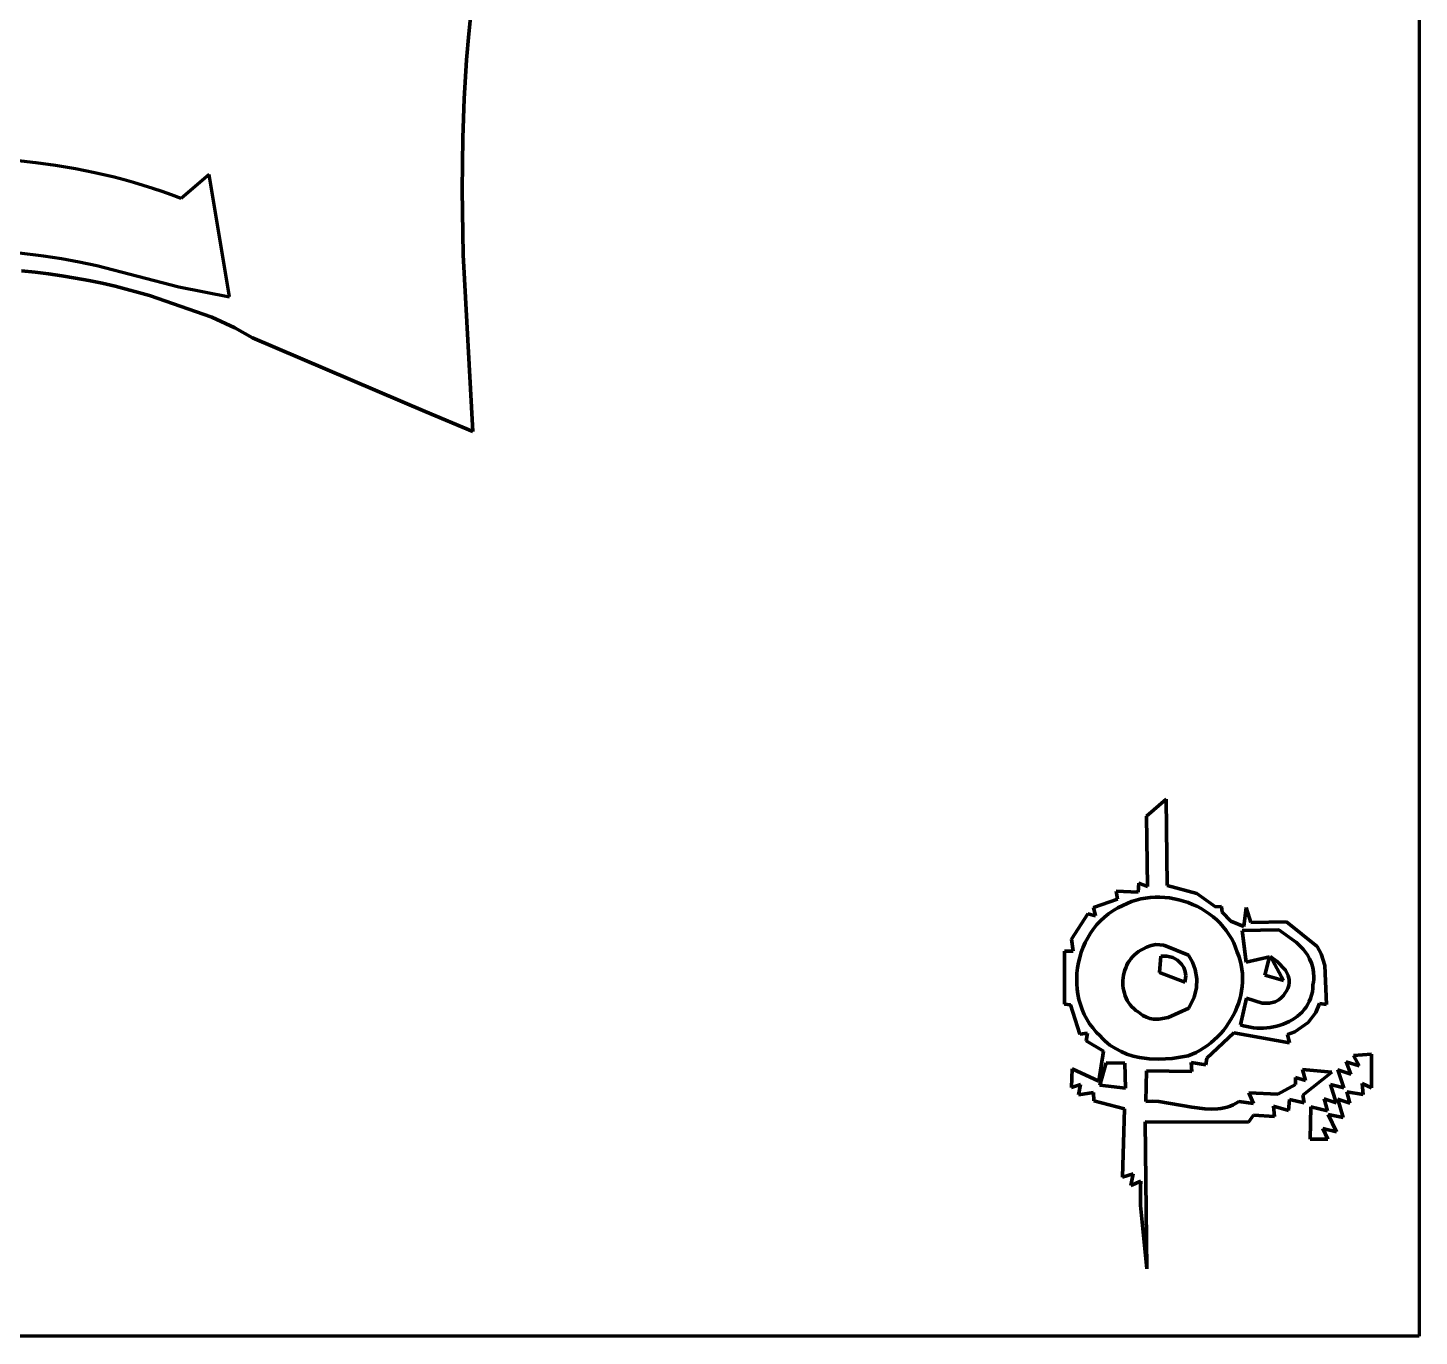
# Model space of a CAD drawing. Header units: millimetres. Extents: x 0 to 6.7, y 0 to 10.
# Drawn here: x 4.079 to 6.667, y 0 to 2.434 of the extents above; entities that cross this region are included whole.
import ezdxf

# ---------------------------------------------------------------- set-up
doc = ezdxf.new("R2010")
doc.units = ezdxf.units.MM
doc.layers.add('color#000000ff', color=7, linetype='CONTINUOUS', lineweight=100)
doc.layers.add('color#ffffffff', color=7, linetype='CONTINUOUS', lineweight=100)

msp = doc.modelspace()

# ---------------------------------------------------------------- linework, layer by layer
at = {"layer": 'color#000000ff'}
for p, q in [((4.9043, 2.4707), (4.8994, 2.4225)), ((4.8994, 2.4225), (4.8953, 2.3743)), ((4.8953, 2.3743), (4.8908, 2.3018)), ((4.8908, 2.3018), (4.8881, 2.2292)), ((4.8881, 2.2292), (4.8869, 2.1324)), ((4.0942, 2.1828), (4.0573, 2.187)), ((4.1311, 2.1777), (4.0942, 2.1828)), ((4.1677, 2.1715), (4.1311, 2.1777)), ((4.2041, 2.1641), (4.1677, 2.1715)), ((4.2402, 2.1557), (4.2041, 2.1641)), ((4.2582, 2.151), (4.2402, 2.1557)), ((4.2761, 2.146), (4.2582, 2.151)), ((4.4167, 2.1611), (4.3642, 2.1163)), ((4.4545, 1.9331), (4.4167, 2.1611)), ((4.2939, 2.1407), (4.2761, 2.146)), ((4.3116, 2.1351), (4.2939, 2.1407)), ((4.3292, 2.1292), (4.3116, 2.1351)), ((4.3467, 2.1229), (4.3292, 2.1292)), ((4.3642, 2.1163), (4.3467, 2.1229)), ((4.8869, 2.1324), (4.8888, 2.0114)), ((4.0583, 2.0156), (4.1084, 2.0097)), ((4.1084, 2.0097), (4.1417, 2.0046)), ((4.1417, 2.0046), (4.1749, 1.9986)), ((4.1749, 1.9986), (4.2079, 1.9916)), ((4.8888, 2.0114), (4.907, 1.683)), ((4.093, 1.9793), (4.0679, 1.982)), ((4.118, 1.9761), (4.093, 1.9793)), ((4.1429, 1.9725), (4.118, 1.9761)), ((4.1678, 1.9684), (4.1429, 1.9725)), ((4.1926, 1.9638), (4.1678, 1.9684)), ((4.2079, 1.9916), (4.3602, 1.9517)), ((4.2173, 1.9588), (4.1926, 1.9638)), ((4.2419, 1.9533), (4.2173, 1.9588)), ((4.3057, 1.9356), (4.2419, 1.9533)), ((4.3602, 1.9517), (4.4545, 1.9331)), ((4.4216, 1.8957), (4.3057, 1.9356)), ((4.4643, 1.8757), (4.4216, 1.8957)), ((4.4974, 1.857), (4.4643, 1.8757)), ((4.8184, 1.72), (4.4974, 1.857)), ((4.907, 1.683), (4.8184, 1.72)), ((6.1595, 0.9671), (6.1959, 0.999)), ((6.1959, 0.999), (6.198, 0.8381)), ((6.1617, 0.8367), (6.1595, 0.9671)), ((6.1444, 0.8257), (6.1452, 0.8426)), ((6.1452, 0.8426), (6.1617, 0.8367)), ((6.198, 0.8381), (6.2532, 0.8233)), ((6.0612, 0.7975), (6.1056, 0.8131)), ((6.1056, 0.8131), (6.103, 0.8277)), ((6.103, 0.8277), (6.1444, 0.8257)), ((6.1235, 0.805), (6.1153, 0.8011)), ((6.1319, 0.8083), (6.1235, 0.805)), ((6.1404, 0.8111), (6.1319, 0.8083)), ((6.1491, 0.8133), (6.1404, 0.8111)), ((6.1579, 0.815), (6.1491, 0.8133)), ((6.1667, 0.8161), (6.1579, 0.815)), ((6.1757, 0.8166), (6.1667, 0.8161)), ((6.1846, 0.8167), (6.1757, 0.8166)), ((6.1935, 0.8163), (6.1846, 0.8167)), ((6.2024, 0.8153), (6.1935, 0.8163)), ((6.2112, 0.8138), (6.2024, 0.8153)), ((6.2199, 0.8119), (6.2112, 0.8138)), ((6.2286, 0.8095), (6.2199, 0.8119)), ((6.237, 0.8066), (6.2286, 0.8095)), ((6.2453, 0.8033), (6.237, 0.8066)), ((6.2534, 0.7996), (6.2453, 0.8033)), ((6.2532, 0.8233), (6.2877, 0.7988)), ((6.0201, 0.7387), (6.0506, 0.7858)), ((6.0506, 0.7858), (6.0649, 0.7821)), ((6.0649, 0.7821), (6.0612, 0.7975)), ((6.0813, 0.7796), (6.0741, 0.7728)), ((6.089, 0.7858), (6.0813, 0.7796)), ((6.0973, 0.7915), (6.089, 0.7858)), ((6.106, 0.7966), (6.0973, 0.7915)), ((6.1153, 0.8011), (6.106, 0.7966)), ((6.2613, 0.7954), (6.2534, 0.7996)), ((6.269, 0.7907), (6.2613, 0.7954)), ((6.2763, 0.7857), (6.269, 0.7907)), ((6.2834, 0.7803), (6.2763, 0.7857)), ((6.2901, 0.7744), (6.2834, 0.7803)), ((6.2877, 0.7988), (6.2988, 0.7994)), ((6.2988, 0.7994), (6.3001, 0.789)), ((6.3001, 0.789), (6.3164, 0.7722)), ((6.3406, 0.762), (6.345, 0.7975)), ((6.345, 0.7975), (6.3535, 0.7695)), ((6.0612, 0.7578), (6.0555, 0.7497)), ((6.0674, 0.7655), (6.0612, 0.7578)), ((6.0741, 0.7728), (6.0674, 0.7655)), ((6.2964, 0.7682), (6.2901, 0.7744)), ((6.3024, 0.7616), (6.2964, 0.7682)), ((6.3079, 0.7546), (6.3024, 0.7616)), ((6.313, 0.7473), (6.3079, 0.7546)), ((6.3164, 0.7722), (6.3406, 0.762)), ((6.406, 0.7557), (6.3376, 0.7545)), ((6.3376, 0.7545), (6.3447, 0.6957)), ((6.3535, 0.7695), (6.4201, 0.771)), ((6.4388, 0.7324), (6.406, 0.7557)), ((6.4201, 0.771), (6.4768, 0.7251)), ((6.0235, 0.7159), (6.0201, 0.7387)), ((6.0458, 0.7325), (6.0418, 0.7234)), ((6.0504, 0.7412), (6.0458, 0.7325)), ((6.0555, 0.7497), (6.0504, 0.7412)), ((6.1595, 0.7237), (6.1683, 0.7269)), ((6.1683, 0.7269), (6.1771, 0.7284)), ((6.1771, 0.7284), (6.192, 0.7274)), ((6.192, 0.7274), (6.2376, 0.7087)), ((6.3177, 0.7396), (6.313, 0.7473)), ((6.3218, 0.7316), (6.3177, 0.7396)), ((6.3254, 0.7233), (6.3218, 0.7316)), ((6.4511, 0.7197), (6.4388, 0.7324)), ((6.4768, 0.7251), (6.4844, 0.7114)), ((6.0069, 0.6179), (6.0071, 0.7163)), ((6.0071, 0.7163), (6.0235, 0.7159)), ((6.0355, 0.7046), (6.0332, 0.6949)), ((6.0383, 0.7141), (6.0355, 0.7046)), ((6.0418, 0.7234), (6.0383, 0.7141)), ((6.1277, 0.6983), (6.1305, 0.7022)), ((6.1305, 0.7022), (6.1337, 0.7059)), ((6.1337, 0.7059), (6.1371, 0.7094)), ((6.1371, 0.7094), (6.1409, 0.7126)), ((6.1409, 0.7126), (6.1449, 0.7155)), ((6.1449, 0.7155), (6.1492, 0.7181)), ((6.1492, 0.7181), (6.1538, 0.7203)), ((6.1538, 0.7203), (6.1595, 0.7237)), ((6.1862, 0.7072), (6.1836, 0.6767)), ((6.1977, 0.707), (6.1862, 0.7072)), ((6.2083, 0.7043), (6.1977, 0.707)), ((6.2175, 0.6993), (6.2083, 0.7043)), ((6.2248, 0.6923), (6.2175, 0.6993)), ((6.2376, 0.7087), (6.2453, 0.6957)), ((6.3285, 0.7146), (6.3254, 0.7233)), ((6.3315, 0.7068), (6.3285, 0.7146)), ((6.3339, 0.6989), (6.3315, 0.7068)), ((6.3358, 0.6909), (6.3339, 0.6989)), ((6.3447, 0.6957), (6.3883, 0.7058)), ((6.3883, 0.7058), (6.3797, 0.6717)), ((6.4146, 0.6614), (6.3905, 0.706)), ((6.3905, 0.706), (6.4022, 0.6979)), ((6.4588, 0.7092), (6.4511, 0.7197)), ((6.463, 0.7017), (6.4588, 0.7092)), ((6.4664, 0.6938), (6.463, 0.7017)), ((6.4844, 0.7114), (6.4912, 0.6897)), ((6.0303, 0.6753), (6.0298, 0.6654)), ((6.0315, 0.6852), (6.0303, 0.6753)), ((6.0332, 0.6949), (6.0315, 0.6852)), ((6.1168, 0.6715), (6.1179, 0.6763)), ((6.1179, 0.6763), (6.1192, 0.681)), ((6.1192, 0.681), (6.1209, 0.6855)), ((6.1209, 0.6855), (6.1228, 0.6899)), ((6.1228, 0.6899), (6.1251, 0.6942)), ((6.1251, 0.6942), (6.1277, 0.6983)), ((6.1836, 0.6767), (6.2311, 0.6586)), ((6.2288, 0.6859), (6.2248, 0.6923)), ((6.2315, 0.6786), (6.2288, 0.6859)), ((6.2325, 0.6705), (6.2315, 0.6786)), ((6.2453, 0.6957), (6.2504, 0.6822)), ((6.2504, 0.6822), (6.2533, 0.665)), ((6.3372, 0.6829), (6.3358, 0.6909)), ((6.338, 0.6748), (6.3372, 0.6829)), ((6.3384, 0.6667), (6.338, 0.6748)), ((6.4022, 0.6979), (6.418, 0.6808)), ((6.418, 0.6808), (6.4231, 0.6708)), ((6.4689, 0.6856), (6.4664, 0.6938)), ((6.4704, 0.677), (6.4689, 0.6856)), ((6.4708, 0.668), (6.4704, 0.677)), ((6.4912, 0.6897), (6.4941, 0.6167)), ((6.0298, 0.6654), (6.0299, 0.6555)), ((6.0299, 0.6555), (6.0307, 0.6457)), ((6.1156, 0.6571), (6.1157, 0.6619)), ((6.1158, 0.6522), (6.1156, 0.6571)), ((6.1157, 0.6619), (6.1161, 0.6667)), ((6.1163, 0.6474), (6.1158, 0.6522)), ((6.1161, 0.6667), (6.1168, 0.6715)), ((6.1172, 0.6426), (6.1163, 0.6474)), ((6.2311, 0.6586), (6.2317, 0.6617)), ((6.2317, 0.6617), (6.2325, 0.6705)), ((6.2526, 0.6477), (6.2482, 0.6305)), ((6.2533, 0.665), (6.2526, 0.6477)), ((6.3364, 0.6425), (6.3376, 0.6505)), ((6.3376, 0.6505), (6.3382, 0.6586)), ((6.3382, 0.6586), (6.3384, 0.6667)), ((6.3797, 0.6717), (6.4146, 0.6614)), ((6.4244, 0.6522), (6.4225, 0.6468)), ((6.4231, 0.6708), (6.425, 0.663)), ((6.4251, 0.6576), (6.4244, 0.6522)), ((6.425, 0.663), (6.4251, 0.6576)), ((6.468, 0.6404), (6.4689, 0.6469)), ((6.4689, 0.6469), (6.4692, 0.6537)), ((6.4692, 0.6537), (6.47, 0.6586)), ((6.47, 0.6586), (6.4706, 0.6633)), ((6.4706, 0.6633), (6.4708, 0.668)), ((6.0307, 0.6457), (6.032, 0.6359)), ((6.032, 0.6359), (6.034, 0.6263)), ((6.034, 0.6263), (6.0366, 0.6168)), ((6.1184, 0.638), (6.1172, 0.6426)), ((6.1199, 0.6334), (6.1184, 0.638)), ((6.1217, 0.6289), (6.1199, 0.6334)), ((6.1239, 0.6246), (6.1217, 0.6289)), ((6.1264, 0.6205), (6.1239, 0.6246)), ((6.2482, 0.6305), (6.2386, 0.6104)), ((6.3305, 0.6188), (6.3329, 0.6266)), ((6.3329, 0.6266), (6.3349, 0.6345)), ((6.3455, 0.629), (6.3342, 0.5792)), ((6.3349, 0.6345), (6.3364, 0.6425)), ((6.3748, 0.6195), (6.3455, 0.629)), ((6.3987, 0.622), (6.3884, 0.6194)), ((6.4058, 0.6258), (6.3987, 0.622)), ((6.4101, 0.6292), (6.4058, 0.6258)), ((6.4141, 0.6335), (6.4101, 0.6292)), ((6.4176, 0.6386), (6.4141, 0.6335)), ((6.4196, 0.6413), (6.4176, 0.6386)), ((6.4225, 0.6468), (6.4196, 0.6413)), ((6.4597, 0.6173), (6.4624, 0.6226)), ((6.4624, 0.6226), (6.4647, 0.6283)), ((6.4647, 0.6283), (6.4666, 0.6342)), ((6.4666, 0.6342), (6.468, 0.6404)), ((6.0182, 0.6166), (6.0069, 0.6179)), ((6.0354, 0.562), (6.0182, 0.6166)), ((6.0366, 0.6168), (6.0399, 0.6075)), ((6.0399, 0.6075), (6.0438, 0.5985)), ((6.0438, 0.5985), (6.0484, 0.5898)), ((6.1293, 0.6165), (6.1264, 0.6205)), ((6.1325, 0.6128), (6.1293, 0.6165)), ((6.136, 0.6093), (6.1325, 0.6128)), ((6.1399, 0.606), (6.136, 0.6093)), ((6.1441, 0.6031), (6.1399, 0.606)), ((6.147, 0.6006), (6.1441, 0.6031)), ((6.1531, 0.5964), (6.147, 0.6006)), ((6.1595, 0.5933), (6.1531, 0.5964)), ((6.2386, 0.6104), (6.2, 0.5927)), ((6.3167, 0.5891), (6.3207, 0.5963)), ((6.3207, 0.5963), (6.3244, 0.6036)), ((6.3244, 0.6036), (6.3276, 0.6112)), ((6.3276, 0.6112), (6.3305, 0.6188)), ((6.3884, 0.6194), (6.3748, 0.6195)), ((6.4403, 0.595), (6.4448, 0.5989)), ((6.4448, 0.5989), (6.4491, 0.603)), ((6.4491, 0.603), (6.453, 0.6075)), ((6.453, 0.6075), (6.4565, 0.6122)), ((6.4565, 0.6122), (6.4597, 0.6173)), ((6.4748, 0.6023), (6.4602, 0.5833)), ((6.4813, 0.6189), (6.4748, 0.6023)), ((6.4941, 0.6167), (6.4813, 0.6189)), ((6.0484, 0.5898), (6.0537, 0.5813)), ((6.0537, 0.5813), (6.0597, 0.5733)), ((6.0597, 0.5733), (6.0663, 0.5656)), ((6.166, 0.5912), (6.1595, 0.5933)), ((6.1726, 0.59), (6.166, 0.5912)), ((6.1828, 0.5898), (6.1726, 0.59)), ((6.2, 0.5927), (6.1828, 0.5898)), ((6.3027, 0.5689), (6.3077, 0.5754)), ((6.3077, 0.5754), (6.3124, 0.5821)), ((6.3124, 0.5821), (6.3167, 0.5891)), ((6.3342, 0.5792), (6.34, 0.5774)), ((6.34, 0.5774), (6.346, 0.5758)), ((6.346, 0.5758), (6.3521, 0.5746)), ((6.3521, 0.5746), (6.3583, 0.5738)), ((6.3583, 0.5738), (6.3645, 0.5732)), ((6.3645, 0.5732), (6.3708, 0.573)), ((6.3708, 0.573), (6.3771, 0.5731)), ((6.3771, 0.5731), (6.3834, 0.5735)), ((6.3834, 0.5735), (6.3896, 0.5743)), ((6.3896, 0.5743), (6.3958, 0.5753)), ((6.3958, 0.5753), (6.402, 0.5767)), ((6.402, 0.5767), (6.408, 0.5784)), ((6.408, 0.5784), (6.4138, 0.5804)), ((6.4138, 0.5804), (6.4195, 0.5827)), ((6.4195, 0.5827), (6.4251, 0.5853)), ((6.4251, 0.5853), (6.4304, 0.5883)), ((6.4304, 0.5883), (6.4355, 0.5915)), ((6.4355, 0.5915), (6.4403, 0.595)), ((6.4602, 0.5833), (6.4355, 0.5662)), ((6.0496, 0.5636), (6.0354, 0.562)), ((6.0474, 0.5497), (6.0496, 0.5636)), ((6.0794, 0.5299), (6.0474, 0.5497)), ((6.0663, 0.5656), (6.0737, 0.5584)), ((6.0737, 0.5584), (6.0779, 0.5538)), ((6.0779, 0.5538), (6.0824, 0.5494)), ((6.0824, 0.5494), (6.087, 0.5453)), ((6.087, 0.5453), (6.0917, 0.5416)), ((6.322, 0.5644), (6.2717, 0.5174)), ((6.273, 0.5407), (6.2795, 0.5457)), ((6.2795, 0.5457), (6.2857, 0.551)), ((6.2857, 0.551), (6.2916, 0.5567)), ((6.2916, 0.5567), (6.2973, 0.5627)), ((6.2973, 0.5627), (6.3027, 0.5689)), ((6.4257, 0.5458), (6.322, 0.5644)), ((6.4355, 0.5662), (6.4216, 0.5611)), ((6.4216, 0.5611), (6.4257, 0.5458)), ((6.0708, 0.4744), (6.0794, 0.5299)), ((6.0917, 0.5416), (6.1017, 0.5349)), ((6.1017, 0.5349), (6.1123, 0.5293)), ((6.1123, 0.5293), (6.1233, 0.5246)), ((6.1233, 0.5246), (6.1347, 0.521)), ((6.1347, 0.521), (6.1464, 0.5183)), ((6.1464, 0.5183), (6.1644, 0.5158)), ((6.2072, 0.5165), (6.237, 0.5216)), ((6.237, 0.5216), (6.2446, 0.5246)), ((6.2446, 0.5246), (6.252, 0.528)), ((6.252, 0.528), (6.2592, 0.5319)), ((6.2592, 0.5319), (6.2662, 0.5361)), ((6.2662, 0.5361), (6.273, 0.5407)), ((6.5448, 0.5221), (6.5782, 0.5246)), ((6.555, 0.5027), (6.5448, 0.5221)), ((6.5782, 0.5246), (6.578, 0.462)), ((6.0203, 0.4628), (6.0211, 0.4974)), ((6.0211, 0.4974), (6.0708, 0.4744)), ((6.0848, 0.5087), (6.0727, 0.4667)), ((6.1194, 0.5077), (6.0848, 0.5087)), ((6.1204, 0.4611), (6.1194, 0.5077)), ((6.1596, 0.4936), (6.1584, 0.4364)), ((6.2441, 0.4922), (6.1596, 0.4936)), ((6.1644, 0.5158), (6.1827, 0.515)), ((6.1827, 0.515), (6.2072, 0.5165)), ((6.2698, 0.5048), (6.2429, 0.5093)), ((6.2429, 0.5093), (6.2441, 0.4922)), ((6.2717, 0.5174), (6.2698, 0.5048)), ((6.455, 0.4758), (6.4498, 0.4959)), ((6.4498, 0.4959), (6.5042, 0.4909)), ((6.5268, 0.4622), (6.5156, 0.4956)), ((6.5156, 0.4956), (6.5395, 0.4876)), ((6.5395, 0.4876), (6.5312, 0.5102)), ((6.5312, 0.5102), (6.555, 0.5027)), ((6.037, 0.468), (6.0203, 0.4628)), ((6.0334, 0.4488), (6.037, 0.468)), ((6.0727, 0.4667), (6.1204, 0.4611)), ((6.4041, 0.4502), (6.4367, 0.4681)), ((6.4367, 0.4681), (6.4366, 0.4814)), ((6.4366, 0.4814), (6.455, 0.4758)), ((6.5042, 0.4909), (6.4506, 0.4485)), ((6.5126, 0.4339), (6.5016, 0.4679)), ((6.5016, 0.4679), (6.5268, 0.4622)), ((6.578, 0.462), (6.5604, 0.4703)), ((6.5604, 0.4703), (6.5628, 0.4495)), ((6.061, 0.4536), (6.0334, 0.4488)), ((6.0618, 0.438), (6.061, 0.4536)), ((6.3588, 0.433), (6.3498, 0.4526)), ((6.3498, 0.4526), (6.4041, 0.4502)), ((6.4253, 0.4405), (6.4239, 0.4201)), ((6.4525, 0.4338), (6.4253, 0.4405)), ((6.4506, 0.4485), (6.4525, 0.4338)), ((6.4961, 0.4189), (6.4899, 0.4417)), ((6.4899, 0.4417), (6.5126, 0.4339)), ((6.5375, 0.4336), (6.5153, 0.441)), ((6.5153, 0.441), (6.5252, 0.4069)), ((6.5628, 0.4495), (6.5323, 0.4544)), ((6.5323, 0.4544), (6.5375, 0.4336)), ((6.1189, 0.4231), (6.0618, 0.438)), ((6.1152, 0.2959), (6.1189, 0.4231)), ((6.1584, 0.4364), (6.1703, 0.437)), ((6.1703, 0.437), (6.1824, 0.4365)), ((6.1824, 0.4365), (6.2439, 0.4261)), ((6.2439, 0.4261), (6.2683, 0.4227)), ((6.2683, 0.4227), (6.2804, 0.4221)), ((6.2804, 0.4221), (6.2922, 0.4226)), ((6.2922, 0.4226), (6.298, 0.4234)), ((6.298, 0.4234), (6.3038, 0.4245)), ((6.3038, 0.4245), (6.3095, 0.426)), ((6.3095, 0.426), (6.3151, 0.4279)), ((6.3151, 0.4279), (6.3207, 0.4303)), ((6.3207, 0.4303), (6.3262, 0.4332)), ((6.3262, 0.4332), (6.3316, 0.4365)), ((6.3316, 0.4365), (6.3588, 0.433)), ((6.4239, 0.4201), (6.3958, 0.4277)), ((6.3958, 0.4277), (6.3975, 0.4084)), ((6.4637, 0.3666), (6.4653, 0.4268)), ((6.4653, 0.4268), (6.4961, 0.4189)), ((6.3495, 0.3982), (6.1573, 0.3986)), ((6.1573, 0.3986), (6.1604, 0.1251)), ((6.3587, 0.4113), (6.3495, 0.3982)), ((6.3975, 0.4084), (6.3587, 0.4113)), ((6.5252, 0.4069), (6.4976, 0.4123)), ((6.4976, 0.4123), (6.5131, 0.3804)), ((6.4968, 0.3665), (6.4637, 0.3666)), ((6.5131, 0.3804), (6.4873, 0.3865)), ((6.4873, 0.3865), (6.4968, 0.3665)), ((6.1346, 0.3017), (6.1152, 0.2959)), ((6.1302, 0.2804), (6.1346, 0.3017)), ((6.1493, 0.2884), (6.1302, 0.2804)), ((6.1482, 0.2771), (6.1493, 0.2884)), ((6.1483, 0.2434), (6.1482, 0.2771)), ((6.1604, 0.1251), (6.1483, 0.2434))]:
    msp.add_line(p, q, dxfattribs=at)
at = {"layer": 'color#ffffffff'}
for p, q in [((6.6667, 10), (6.6667, 0)), ((4.8994, 2.4225), (4.9043, 2.4707)), ((4.8953, 2.3743), (4.8994, 2.4225)), ((4.8908, 2.3018), (4.8953, 2.3743)), ((4.8881, 2.2292), (4.8908, 2.3018)), ((4.8869, 2.1324), (4.8881, 2.2292)), ((4.8888, 2.0114), (4.8869, 2.1324)), ((4.907, 1.683), (4.8888, 2.0114)), ((4.0679, 1.982), (4.093, 1.9793)), ((4.093, 1.9793), (4.118, 1.9761)), ((4.118, 1.9761), (4.1429, 1.9725)), ((4.1429, 1.9725), (4.1678, 1.9684)), ((4.1678, 1.9684), (4.1926, 1.9638)), ((4.1926, 1.9638), (4.2173, 1.9588)), ((4.2173, 1.9588), (4.2419, 1.9533)), ((4.2419, 1.9533), (4.3057, 1.9356)), ((4.3057, 1.9356), (4.4216, 1.8957)), ((4.4216, 1.8957), (4.4643, 1.8757)), ((4.4643, 1.8757), (4.4974, 1.857)), ((4.4974, 1.857), (4.8184, 1.72)), ((4.8184, 1.72), (4.907, 1.683)), ((6.1959, 0.999), (6.1595, 0.9671)), ((6.198, 0.8381), (6.1959, 0.999)), ((6.1595, 0.9671), (6.1617, 0.8367)), ((6.1452, 0.8426), (6.1444, 0.8257)), ((6.1617, 0.8367), (6.1452, 0.8426)), ((6.2532, 0.8233), (6.198, 0.8381)), ((6.1056, 0.8131), (6.0612, 0.7975)), ((6.1444, 0.8257), (6.103, 0.8277)), ((6.103, 0.8277), (6.1056, 0.8131)), ((6.1153, 0.8011), (6.1235, 0.805)), ((6.1235, 0.805), (6.1319, 0.8083)), ((6.1319, 0.8083), (6.1404, 0.8111)), ((6.1404, 0.8111), (6.1491, 0.8133)), ((6.1491, 0.8133), (6.1579, 0.815)), ((6.1579, 0.815), (6.1667, 0.8161)), ((6.1667, 0.8161), (6.1757, 0.8166)), ((6.1757, 0.8166), (6.1846, 0.8167)), ((6.1846, 0.8167), (6.1935, 0.8163)), ((6.1935, 0.8163), (6.2024, 0.8153)), ((6.2024, 0.8153), (6.2112, 0.8138)), ((6.2112, 0.8138), (6.2199, 0.8119)), ((6.2199, 0.8119), (6.2286, 0.8095)), ((6.2286, 0.8095), (6.237, 0.8066)), ((6.237, 0.8066), (6.2453, 0.8033)), ((6.2453, 0.8033), (6.2534, 0.7996)), ((6.2877, 0.7988), (6.2532, 0.8233)), ((6.0506, 0.7858), (6.0201, 0.7387)), ((6.0649, 0.7821), (6.0506, 0.7858)), ((6.0612, 0.7975), (6.0649, 0.7821)), ((6.0741, 0.7728), (6.0813, 0.7796)), ((6.0813, 0.7796), (6.089, 0.7858)), ((6.089, 0.7858), (6.0973, 0.7915)), ((6.0973, 0.7915), (6.106, 0.7966)), ((6.106, 0.7966), (6.1153, 0.8011)), ((6.2534, 0.7996), (6.2613, 0.7954)), ((6.2613, 0.7954), (6.269, 0.7907)), ((6.269, 0.7907), (6.2763, 0.7857)), ((6.2763, 0.7857), (6.2834, 0.7803)), ((6.2834, 0.7803), (6.2901, 0.7744)), ((6.2988, 0.7994), (6.2877, 0.7988)), ((6.3001, 0.789), (6.2988, 0.7994)), ((6.3164, 0.7722), (6.3001, 0.789)), ((6.345, 0.7975), (6.3406, 0.762)), ((6.3535, 0.7695), (6.345, 0.7975)), ((6.0555, 0.7497), (6.0612, 0.7578)), ((6.0612, 0.7578), (6.0674, 0.7655)), ((6.0674, 0.7655), (6.0741, 0.7728)), ((6.2901, 0.7744), (6.2964, 0.7682)), ((6.2964, 0.7682), (6.3024, 0.7616)), ((6.3024, 0.7616), (6.3079, 0.7546)), ((6.3079, 0.7546), (6.313, 0.7473)), ((6.3406, 0.762), (6.3164, 0.7722)), ((6.3376, 0.7545), (6.406, 0.7557)), ((6.3447, 0.6957), (6.3376, 0.7545)), ((6.4201, 0.771), (6.3535, 0.7695)), ((6.406, 0.7557), (6.4388, 0.7324)), ((6.4768, 0.7251), (6.4201, 0.771)), ((6.0201, 0.7387), (6.0235, 0.7159)), ((6.0418, 0.7234), (6.0458, 0.7325)), ((6.0458, 0.7325), (6.0504, 0.7412)), ((6.0504, 0.7412), (6.0555, 0.7497)), ((6.1683, 0.7269), (6.1595, 0.7237)), ((6.1771, 0.7284), (6.1683, 0.7269)), ((6.192, 0.7274), (6.1771, 0.7284)), ((6.2376, 0.7087), (6.192, 0.7274)), ((6.313, 0.7473), (6.3177, 0.7396)), ((6.3177, 0.7396), (6.3218, 0.7316)), ((6.3218, 0.7316), (6.3254, 0.7233)), ((6.4388, 0.7324), (6.4511, 0.7197)), ((6.4844, 0.7114), (6.4768, 0.7251)), ((6.0071, 0.7163), (6.0069, 0.6179)), ((6.0235, 0.7159), (6.0071, 0.7163)), ((6.0332, 0.6949), (6.0355, 0.7046)), ((6.0355, 0.7046), (6.0383, 0.7141)), ((6.0383, 0.7141), (6.0418, 0.7234)), ((6.1305, 0.7022), (6.1277, 0.6983)), ((6.1337, 0.7059), (6.1305, 0.7022)), ((6.1371, 0.7094), (6.1337, 0.7059)), ((6.1409, 0.7126), (6.1371, 0.7094)), ((6.1449, 0.7155), (6.1409, 0.7126)), ((6.1492, 0.7181), (6.1449, 0.7155)), ((6.1538, 0.7203), (6.1492, 0.7181)), ((6.1595, 0.7237), (6.1538, 0.7203)), ((6.1836, 0.6767), (6.1862, 0.7072)), ((6.1862, 0.7072), (6.1977, 0.707)), ((6.1977, 0.707), (6.2083, 0.7043)), ((6.2083, 0.7043), (6.2175, 0.6993)), ((6.2175, 0.6993), (6.2248, 0.6923)), ((6.2453, 0.6957), (6.2376, 0.7087)), ((6.3254, 0.7233), (6.3285, 0.7146)), ((6.3285, 0.7146), (6.3315, 0.7068)), ((6.3315, 0.7068), (6.3339, 0.6989)), ((6.3339, 0.6989), (6.3358, 0.6909)), ((6.3883, 0.7058), (6.3447, 0.6957)), ((6.3797, 0.6717), (6.3883, 0.7058)), ((6.4022, 0.6979), (6.3905, 0.706)), ((6.3905, 0.706), (6.4146, 0.6614)), ((6.4511, 0.7197), (6.4588, 0.7092)), ((6.4588, 0.7092), (6.463, 0.7017)), ((6.463, 0.7017), (6.4664, 0.6938)), ((6.4912, 0.6897), (6.4844, 0.7114)), ((6.0298, 0.6654), (6.0303, 0.6753)), ((6.0303, 0.6753), (6.0315, 0.6852)), ((6.0315, 0.6852), (6.0332, 0.6949)), ((6.1179, 0.6763), (6.1168, 0.6715)), ((6.1192, 0.681), (6.1179, 0.6763)), ((6.1209, 0.6855), (6.1192, 0.681)), ((6.1228, 0.6899), (6.1209, 0.6855)), ((6.1251, 0.6942), (6.1228, 0.6899)), ((6.1277, 0.6983), (6.1251, 0.6942)), ((6.2311, 0.6586), (6.1836, 0.6767)), ((6.2248, 0.6923), (6.2288, 0.6859)), ((6.2288, 0.6859), (6.2315, 0.6786)), ((6.2315, 0.6786), (6.2325, 0.6705)), ((6.2504, 0.6822), (6.2453, 0.6957)), ((6.2533, 0.665), (6.2504, 0.6822)), ((6.3358, 0.6909), (6.3372, 0.6829)), ((6.3372, 0.6829), (6.338, 0.6748)), ((6.338, 0.6748), (6.3384, 0.6667)), ((6.418, 0.6808), (6.4022, 0.6979)), ((6.4231, 0.6708), (6.418, 0.6808)), ((6.4664, 0.6938), (6.4689, 0.6856)), ((6.4689, 0.6856), (6.4704, 0.677)), ((6.4704, 0.677), (6.4708, 0.668)), ((6.4941, 0.6167), (6.4912, 0.6897)), ((6.0299, 0.6555), (6.0298, 0.6654)), ((6.0307, 0.6457), (6.0299, 0.6555)), ((6.1157, 0.6619), (6.1156, 0.6571)), ((6.1156, 0.6571), (6.1158, 0.6522)), ((6.1161, 0.6667), (6.1157, 0.6619)), ((6.1158, 0.6522), (6.1163, 0.6474)), ((6.1168, 0.6715), (6.1161, 0.6667)), ((6.1163, 0.6474), (6.1172, 0.6426)), ((6.2317, 0.6617), (6.2311, 0.6586)), ((6.2325, 0.6705), (6.2317, 0.6617)), ((6.2482, 0.6305), (6.2526, 0.6477)), ((6.2526, 0.6477), (6.2533, 0.665)), ((6.3376, 0.6505), (6.3364, 0.6425)), ((6.3382, 0.6586), (6.3376, 0.6505)), ((6.3384, 0.6667), (6.3382, 0.6586)), ((6.4146, 0.6614), (6.3797, 0.6717)), ((6.4225, 0.6468), (6.4244, 0.6522)), ((6.425, 0.663), (6.4231, 0.6708)), ((6.4244, 0.6522), (6.4251, 0.6576)), ((6.4251, 0.6576), (6.425, 0.663)), ((6.4689, 0.6469), (6.468, 0.6404)), ((6.4692, 0.6537), (6.4689, 0.6469)), ((6.47, 0.6586), (6.4692, 0.6537)), ((6.4706, 0.6633), (6.47, 0.6586)), ((6.4708, 0.668), (6.4706, 0.6633)), ((6.032, 0.6359), (6.0307, 0.6457)), ((6.034, 0.6263), (6.032, 0.6359)), ((6.0366, 0.6168), (6.034, 0.6263)), ((6.1172, 0.6426), (6.1184, 0.638)), ((6.1184, 0.638), (6.1199, 0.6334)), ((6.1199, 0.6334), (6.1217, 0.6289)), ((6.1217, 0.6289), (6.1239, 0.6246)), ((6.1239, 0.6246), (6.1264, 0.6205)), ((6.2386, 0.6104), (6.2482, 0.6305)), ((6.3329, 0.6266), (6.3305, 0.6188)), ((6.3349, 0.6345), (6.3329, 0.6266)), ((6.3342, 0.5792), (6.3455, 0.629)), ((6.3364, 0.6425), (6.3349, 0.6345)), ((6.3455, 0.629), (6.3748, 0.6195)), ((6.3884, 0.6194), (6.3987, 0.622)), ((6.3987, 0.622), (6.4058, 0.6258)), ((6.4058, 0.6258), (6.4101, 0.6292)), ((6.4101, 0.6292), (6.4141, 0.6335)), ((6.4141, 0.6335), (6.4176, 0.6386)), ((6.4176, 0.6386), (6.4196, 0.6413)), ((6.4196, 0.6413), (6.4225, 0.6468)), ((6.4624, 0.6226), (6.4597, 0.6173)), ((6.4647, 0.6283), (6.4624, 0.6226)), ((6.4666, 0.6342), (6.4647, 0.6283)), ((6.468, 0.6404), (6.4666, 0.6342)), ((6.0069, 0.6179), (6.0182, 0.6166)), ((6.0182, 0.6166), (6.0354, 0.562)), ((6.0399, 0.6075), (6.0366, 0.6168)), ((6.0438, 0.5985), (6.0399, 0.6075)), ((6.0484, 0.5898), (6.0438, 0.5985)), ((6.1264, 0.6205), (6.1293, 0.6165)), ((6.1293, 0.6165), (6.1325, 0.6128)), ((6.1325, 0.6128), (6.136, 0.6093)), ((6.136, 0.6093), (6.1399, 0.606)), ((6.1399, 0.606), (6.1441, 0.6031)), ((6.1441, 0.6031), (6.147, 0.6006)), ((6.147, 0.6006), (6.1531, 0.5964)), ((6.1531, 0.5964), (6.1595, 0.5933)), ((6.2, 0.5927), (6.2386, 0.6104)), ((6.3207, 0.5963), (6.3167, 0.5891)), ((6.3244, 0.6036), (6.3207, 0.5963)), ((6.3276, 0.6112), (6.3244, 0.6036)), ((6.3305, 0.6188), (6.3276, 0.6112)), ((6.3748, 0.6195), (6.3884, 0.6194)), ((6.4448, 0.5989), (6.4403, 0.595)), ((6.4491, 0.603), (6.4448, 0.5989)), ((6.453, 0.6075), (6.4491, 0.603)), ((6.4565, 0.6122), (6.453, 0.6075)), ((6.4597, 0.6173), (6.4565, 0.6122)), ((6.4602, 0.5833), (6.4748, 0.6023)), ((6.4748, 0.6023), (6.4813, 0.6189)), ((6.4813, 0.6189), (6.4941, 0.6167)), ((6.0537, 0.5813), (6.0484, 0.5898)), ((6.0597, 0.5733), (6.0537, 0.5813)), ((6.0663, 0.5656), (6.0597, 0.5733)), ((6.1595, 0.5933), (6.166, 0.5912)), ((6.166, 0.5912), (6.1726, 0.59)), ((6.1726, 0.59), (6.1828, 0.5898)), ((6.1828, 0.5898), (6.2, 0.5927)), ((6.3077, 0.5754), (6.3027, 0.5689)), ((6.3124, 0.5821), (6.3077, 0.5754)), ((6.3167, 0.5891), (6.3124, 0.5821)), ((6.34, 0.5774), (6.3342, 0.5792)), ((6.346, 0.5758), (6.34, 0.5774)), ((6.3521, 0.5746), (6.346, 0.5758)), ((6.3583, 0.5738), (6.3521, 0.5746)), ((6.3645, 0.5732), (6.3583, 0.5738)), ((6.3708, 0.573), (6.3645, 0.5732)), ((6.3771, 0.5731), (6.3708, 0.573)), ((6.3834, 0.5735), (6.3771, 0.5731)), ((6.3896, 0.5743), (6.3834, 0.5735)), ((6.3958, 0.5753), (6.3896, 0.5743)), ((6.402, 0.5767), (6.3958, 0.5753)), ((6.408, 0.5784), (6.402, 0.5767)), ((6.4138, 0.5804), (6.408, 0.5784)), ((6.4195, 0.5827), (6.4138, 0.5804)), ((6.4251, 0.5853), (6.4195, 0.5827)), ((6.4304, 0.5883), (6.4251, 0.5853)), ((6.4355, 0.5915), (6.4304, 0.5883)), ((6.4403, 0.595), (6.4355, 0.5915)), ((6.4355, 0.5662), (6.4602, 0.5833)), ((6.0354, 0.562), (6.0496, 0.5636)), ((6.0496, 0.5636), (6.0474, 0.5497)), ((6.0474, 0.5497), (6.0794, 0.5299)), ((6.0737, 0.5584), (6.0663, 0.5656)), ((6.0779, 0.5538), (6.0737, 0.5584)), ((6.0824, 0.5494), (6.0779, 0.5538)), ((6.087, 0.5453), (6.0824, 0.5494)), ((6.0917, 0.5416), (6.087, 0.5453)), ((6.2717, 0.5174), (6.322, 0.5644)), ((6.2795, 0.5457), (6.273, 0.5407)), ((6.2857, 0.551), (6.2795, 0.5457)), ((6.2916, 0.5567), (6.2857, 0.551)), ((6.2973, 0.5627), (6.2916, 0.5567)), ((6.3027, 0.5689), (6.2973, 0.5627)), ((6.322, 0.5644), (6.4257, 0.5458)), ((6.4216, 0.5611), (6.4355, 0.5662)), ((6.4257, 0.5458), (6.4216, 0.5611)), ((6.0794, 0.5299), (6.0708, 0.4744)), ((6.1017, 0.5349), (6.0917, 0.5416)), ((6.1123, 0.5293), (6.1017, 0.5349)), ((6.1233, 0.5246), (6.1123, 0.5293)), ((6.1347, 0.521), (6.1233, 0.5246)), ((6.1464, 0.5183), (6.1347, 0.521)), ((6.1644, 0.5158), (6.1464, 0.5183)), ((6.237, 0.5216), (6.2072, 0.5165)), ((6.2446, 0.5246), (6.237, 0.5216)), ((6.252, 0.528), (6.2446, 0.5246)), ((6.2592, 0.5319), (6.252, 0.528)), ((6.2662, 0.5361), (6.2592, 0.5319)), ((6.273, 0.5407), (6.2662, 0.5361)), ((6.5782, 0.5246), (6.5448, 0.5221)), ((6.5448, 0.5221), (6.555, 0.5027)), ((6.578, 0.462), (6.5782, 0.5246)), ((6.0211, 0.4974), (6.0203, 0.4628)), ((6.0708, 0.4744), (6.0211, 0.4974)), ((6.0727, 0.4667), (6.0848, 0.5087)), ((6.0848, 0.5087), (6.1194, 0.5077)), ((6.1194, 0.5077), (6.1204, 0.4611)), ((6.1584, 0.4364), (6.1596, 0.4936)), ((6.1596, 0.4936), (6.2441, 0.4922)), ((6.1827, 0.515), (6.1644, 0.5158)), ((6.2072, 0.5165), (6.1827, 0.515)), ((6.2441, 0.4922), (6.2429, 0.5093)), ((6.2429, 0.5093), (6.2698, 0.5048)), ((6.2698, 0.5048), (6.2717, 0.5174)), ((6.5042, 0.4909), (6.4498, 0.4959)), ((6.4498, 0.4959), (6.455, 0.4758)), ((6.5395, 0.4876), (6.5156, 0.4956)), ((6.5156, 0.4956), (6.5268, 0.4622)), ((6.555, 0.5027), (6.5312, 0.5102)), ((6.5312, 0.5102), (6.5395, 0.4876)), ((6.0203, 0.4628), (6.037, 0.468)), ((6.037, 0.468), (6.0334, 0.4488)), ((6.1204, 0.4611), (6.0727, 0.4667)), ((6.4367, 0.4681), (6.4041, 0.4502)), ((6.455, 0.4758), (6.4366, 0.4814)), ((6.4366, 0.4814), (6.4367, 0.4681)), ((6.4506, 0.4485), (6.5042, 0.4909)), ((6.5268, 0.4622), (6.5016, 0.4679)), ((6.5016, 0.4679), (6.5126, 0.4339)), ((6.5628, 0.4495), (6.5604, 0.4703)), ((6.5604, 0.4703), (6.578, 0.462)), ((6.0334, 0.4488), (6.061, 0.4536)), ((6.061, 0.4536), (6.0618, 0.438)), ((6.4041, 0.4502), (6.3498, 0.4526)), ((6.3498, 0.4526), (6.3588, 0.433)), ((6.4239, 0.4201), (6.4253, 0.4405)), ((6.4253, 0.4405), (6.4525, 0.4338)), ((6.4525, 0.4338), (6.4506, 0.4485)), ((6.5126, 0.4339), (6.4899, 0.4417)), ((6.4899, 0.4417), (6.4961, 0.4189)), ((6.5252, 0.4069), (6.5153, 0.441)), ((6.5153, 0.441), (6.5375, 0.4336)), ((6.5375, 0.4336), (6.5323, 0.4544)), ((6.5323, 0.4544), (6.5628, 0.4495)), ((6.0618, 0.438), (6.1189, 0.4231)), ((6.1189, 0.4231), (6.1152, 0.2959)), ((6.1703, 0.437), (6.1584, 0.4364)), ((6.1824, 0.4365), (6.1703, 0.437)), ((6.2439, 0.4261), (6.1824, 0.4365)), ((6.2683, 0.4227), (6.2439, 0.4261)), ((6.2804, 0.4221), (6.2683, 0.4227)), ((6.2922, 0.4226), (6.2804, 0.4221)), ((6.298, 0.4234), (6.2922, 0.4226)), ((6.3038, 0.4245), (6.298, 0.4234)), ((6.3095, 0.426), (6.3038, 0.4245)), ((6.3151, 0.4279), (6.3095, 0.426)), ((6.3207, 0.4303), (6.3151, 0.4279)), ((6.3262, 0.4332), (6.3207, 0.4303)), ((6.3316, 0.4365), (6.3262, 0.4332)), ((6.3588, 0.433), (6.3316, 0.4365)), ((6.3975, 0.4084), (6.3958, 0.4277)), ((6.3958, 0.4277), (6.4239, 0.4201)), ((6.4653, 0.4268), (6.4637, 0.3666)), ((6.4961, 0.4189), (6.4653, 0.4268)), ((6.1604, 0.1251), (6.1573, 0.3986)), ((6.1573, 0.3986), (6.3495, 0.3982)), ((6.3495, 0.3982), (6.3587, 0.4113)), ((6.3587, 0.4113), (6.3975, 0.4084)), ((6.5131, 0.3804), (6.4976, 0.4123)), ((6.4976, 0.4123), (6.5252, 0.4069)), ((6.4637, 0.3666), (6.4968, 0.3665)), ((6.4968, 0.3665), (6.4873, 0.3865)), ((6.4873, 0.3865), (6.5131, 0.3804)), ((6.1152, 0.2959), (6.1346, 0.3017)), ((6.1346, 0.3017), (6.1302, 0.2804)), ((6.1302, 0.2804), (6.1493, 0.2884)), ((6.1493, 0.2884), (6.1482, 0.2771)), ((6.1482, 0.2771), (6.1483, 0.2434)), ((6.1483, 0.2434), (6.1604, 0.1251)), ((6.6667, 0), (0, 0))]:
    msp.add_line(p, q, dxfattribs=at)

doc.saveas('drawing.dxf')
